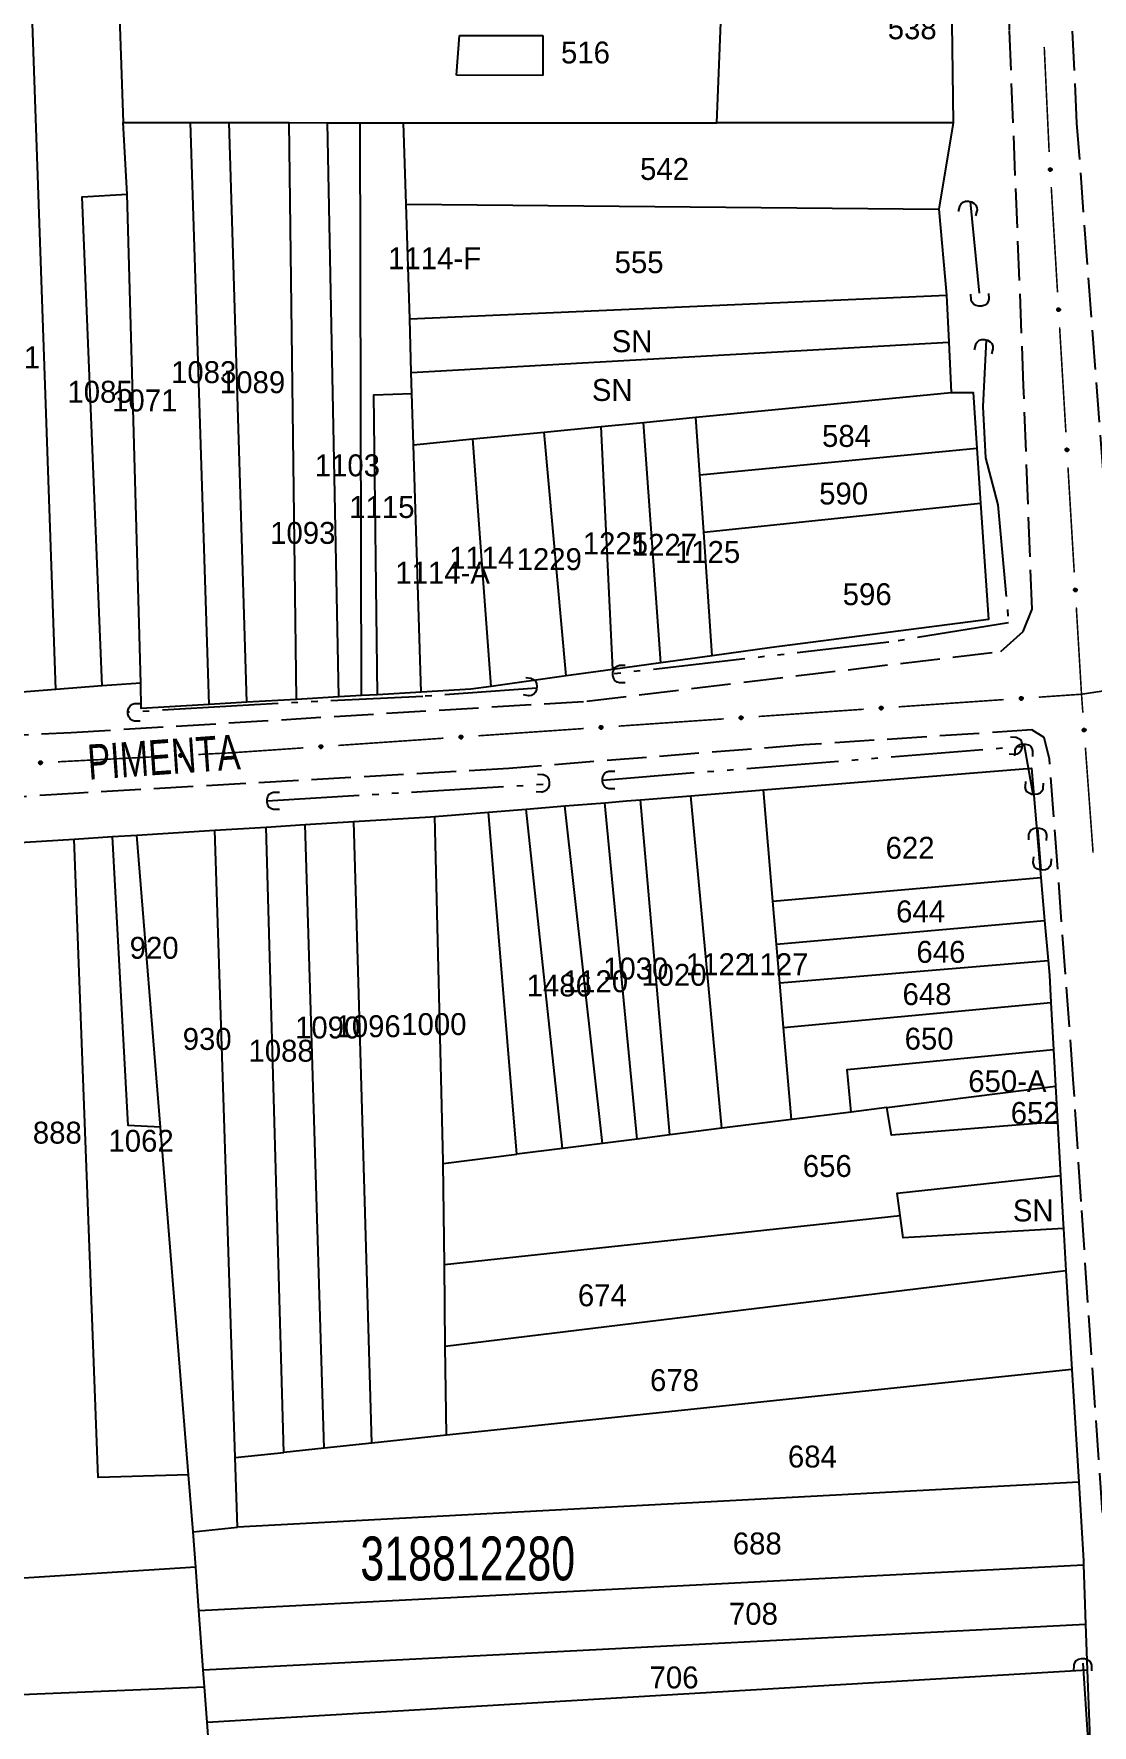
# Model space of a CAD drawing. Extents: x 201053 to 202535, y 4855063 to 4857394.
# Drawn here: x 202170.2 to 202290.8, y 4856616.6 to 4856809.4 of the extents above; entities that cross this region are included whole.
import ezdxf
from ezdxf.enums import TextEntityAlignment as Align

# ---------------------------------------------------------------- set-up
doc = ezdxf.new("R2010")
doc.units = 0
doc.header["$LTSCALE"] = 1.5
doc.header["$MEASUREMENT"] = 0
doc.linetypes.add('TRACO_05', pattern=[11, 7, -1, 0.5, -1, 0.5, -1])
doc.linetypes.add('TRACO_11', pattern=[8, 3, -1, 3, -1])
for name, color, linetype in [('CD_MALHA_LOTES', 7, 'CONTINUOUS'), ('CD_TXT_QUADRA', 2, 'CONTINUOUS'), ('HD-VALAS-DRENOS', 170, 'CONTINUOUS'), ('RU-QUADRA', 210, 'CONTINUOUS'), ('SV-BUEIRO-VALA', 7, 'CONTINUOUS'), ('SV-EIXO-RUA-N-PAV', 6, 'CONTINUOUS'), ('SV-EIXO-RUA-PAV', 20, 'CONTINUOUS'), ('SV-RUA-PAVIM', 7, 'CONTINUOUS'), ('SV-TXT-RUA-PAV', 7, 'CONTINUOUS'), ('Th_NmrPort', 7, 'CONTINUOUS')]:
    doc.layers.add(name, color=color, linetype=linetype)
doc.styles.add('ARIAL', font='ARIAL.SHX')

# ---------------------------------------------------------------- blocks, each defined once
blk = doc.blocks.new('COD120', base_point=(202246.23, 4857300.32))
at = {"layer": 'SV-BUEIRO-VALA'}
blk.add_lwpolyline([(202245.23, 4857298.92), (202245.23, 4857299.503333), (202245.23, 4857299.590833), (202245.313333, 4857299.824167), (202245.48, 4857300.086667), (202245.73, 4857300.2325), (202246.063333, 4857300.32), (202246.396667, 4857300.32), (202246.73, 4857300.2325), (202246.98, 4857300.086667), (202247.146667, 4857299.824167), (202247.23, 4857299.590833), (202247.23, 4857299.503333), (202247.23, 4857298.92)], dxfattribs=at)

msp = doc.modelspace()

# ---------------------------------------------------------------- linework, layer by layer
at = {"layer": 'CD_MALHA_LOTES', "linetype": 'Continuous', "flags": 128}
for points in [[(202169.71, 4856819.28), (202179.64, 4856818.98), (202180.35, 4856799.24)], [(202172.67, 4856734.61), (202169.71, 4856819.28)], [(202248, 4856799.22), (202248.68, 4856816.38)], [(202274.68, 4856816.32), (202274.93, 4856799.21)], [(202218.34, 4856804.66), (202218.66, 4856809.15)], [(202218.66, 4856809.15), (202228.16, 4856809.15)], [(202228.16, 4856809.15), (202228.16, 4856804.59)], [(202228.16, 4856804.59), (202218.34, 4856804.66)], [(202180.35, 4856799.24), (202188.02, 4856799.24)], [(202180.78, 4856791.08), (202180.35, 4856799.24)], [(202188.02, 4856799.24), (202192.42, 4856799.24)], [(202190.15, 4856732.91), (202188.02, 4856799.24)], [(202192.42, 4856799.24), (202199.24, 4856799.24)], [(202194.44, 4856733.16), (202192.42, 4856799.24)], [(202199.24, 4856799.24), (202203.64, 4856799.23)], [(202200.1, 4856733.49), (202199.24, 4856799.24)], [(202203.64, 4856799.23), (202207.33, 4856799.23)], [(202204.93, 4856733.77), (202203.64, 4856799.23)], [(202207.33, 4856799.23), (202212.3, 4856799.23)], [(202207.48, 4856733.92), (202207.33, 4856799.23)], [(202212.3, 4856799.23), (202248, 4856799.22)], [(202212.59, 4856789.94), (202212.3, 4856799.23)], [(202274.93, 4856799.21), (202248, 4856799.22)], [(202274.93, 4856799.21), (202273.28, 4856789.37)], [(202177.95, 4856735.02), (202175.67, 4856790.79), (202180.78, 4856791.08)], [(202182.37, 4856735.36), (202180.78, 4856791.08)], [(202212.99, 4856776.87), (202212.59, 4856789.94)], [(202212.59, 4856789.94), (202273.28, 4856789.37)], [(202273.28, 4856789.37), (202274.16, 4856779.58)], [(202212.99, 4856776.87), (202274.16, 4856779.58)], [(202274.16, 4856779.58), (202274.41, 4856774.2)], [(202213.17, 4856770.77), (202212.99, 4856776.87)], [(202213.17, 4856770.77), (202274.41, 4856774.2)], [(202274.41, 4856774.2), (202274.68, 4856768.48)], [(202213.25, 4856768.36), (202213.17, 4856770.77)], [(202209.34, 4856734.03), (202208.9, 4856768.21), (202213.25, 4856768.36)], [(202213.43, 4856762.52), (202213.25, 4856768.36)], [(202245.6, 4856765.65), (202274.68, 4856768.48)], [(202274.68, 4856768.48), (202277.2, 4856768.48), (202277.63, 4856762.13)], [(202239.63, 4856765.07), (202245.6, 4856765.65)], [(202246.05, 4856759.1), (202245.6, 4856765.65)], [(202220.18, 4856763.18), (202228.31, 4856763.97)], [(202228.31, 4856763.97), (202234.8, 4856764.6)], [(202230.83, 4856736.16), (202228.31, 4856763.97)], [(202234.8, 4856764.6), (202239.63, 4856765.07)], [(202236.14, 4856736.9), (202234.8, 4856764.6)], [(202241.61, 4856737.66), (202239.63, 4856765.07)], [(202213.43, 4856762.52), (202220.18, 4856763.18)], [(202214.29, 4856734.32), (202213.43, 4856762.52)], [(202222.26, 4856734.97), (202220.18, 4856763.18)], [(202246.05, 4856759.1), (202277.63, 4856762.13)], [(202277.63, 4856762.13), (202278.05, 4856755.87)], [(202246.5, 4856752.57), (202246.05, 4856759.1)], [(202246.5, 4856752.57), (202278.05, 4856755.87)], [(202278.05, 4856755.87), (202278.95, 4856742.58), (202254.24, 4856739.41), (202247.46, 4856738.47)], [(202247.46, 4856738.47), (202246.5, 4856752.57)], [(202236.14, 4856736.9), (202231.37, 4856736.24), (202230.83, 4856736.16)], [(202241.61, 4856737.66), (202236.14, 4856736.9)], [(202247.46, 4856738.47), (202241.61, 4856737.66)], [(202177.95, 4856735.02), (202172.67, 4856734.61)], [(202182.37, 4856735.36), (202177.95, 4856735.02)], [(202190.15, 4856732.91), (202182.4, 4856732.45), (202182.37, 4856735.36)], [(202222.26, 4856734.97), (202219.95, 4856734.65), (202214.29, 4856734.32)], [(202230.83, 4856736.16), (202222.26, 4856734.97)], [(202172.67, 4856734.61), (202161.54, 4856733.75)], [(202194.44, 4856733.16), (202190.15, 4856732.91)], [(202200.1, 4856733.49), (202194.44, 4856733.16)], [(202204.93, 4856733.77), (202200.1, 4856733.49)], [(202207.48, 4856733.92), (202204.93, 4856733.77)], [(202209.34, 4856734.03), (202207.48, 4856733.92)], [(202214.29, 4856734.32), (202209.34, 4856734.03)], [(202253.31, 4856723.19), (202283.83, 4856725.67), (202284.91, 4856713.19)], [(202245.01, 4856722.51), (202253.31, 4856723.19)], [(202254.38, 4856710.49), (202253.31, 4856723.19)], [(202226.26, 4856720.99), (202230.65, 4856721.35)], [(202230.65, 4856721.35), (202235.21, 4856721.72)], [(202234.97, 4856682.88), (202230.65, 4856721.35)], [(202235.21, 4856721.72), (202237.71, 4856721.92), (202239.29, 4856722.05)], [(202238.91, 4856683.38), (202235.21, 4856721.72)], [(202239.29, 4856722.05), (202245.01, 4856722.51)], [(202242.62, 4856683.85), (202239.29, 4856722.05)], [(202248.56, 4856684.6), (202245.01, 4856722.51)], [(202201.06, 4856719.22), (202206.64, 4856719.56)], [(202206.64, 4856719.56), (202215.35, 4856720.11), (202215.87, 4856720.15)], [(202208.68, 4856648.72), (202206.64, 4856719.56)], [(202215.87, 4856720.15), (202221.96, 4856720.64)], [(202216.79, 4856680.59), (202216.79, 4856680.85), (202215.87, 4856720.15)], [(202221.96, 4856720.64), (202226.26, 4856720.99)], [(202225.2, 4856681.65), (202221.96, 4856720.64)], [(202230.41, 4856682.31), (202226.26, 4856720.99)], [(202163.54, 4856716.87), (202174.76, 4856717.57)], [(202174.76, 4856717.57), (202179.12, 4856717.85)], [(202187.8, 4856645.11), (202177.51, 4856644.8), (202174.76, 4856717.57)], [(202179.12, 4856717.85), (202181.88, 4856718.02)], [(202184.58, 4856684.74), (202180.9, 4856684.91), (202179.12, 4856717.85)], [(202181.88, 4856718.02), (202190.77, 4856718.57)], [(202184.58, 4856684.74), (202181.88, 4856718.02)], [(202190.77, 4856718.57), (202196.63, 4856718.94)], [(202193.12, 4856647.08), (202190.77, 4856718.57)], [(202196.63, 4856718.94), (202201.06, 4856719.22)], [(202198.65, 4856647.66), (202196.63, 4856718.94)], [(202203.26, 4856648.15), (202201.06, 4856719.22)], [(202254.38, 4856710.49), (202284.91, 4856713.19)], [(202284.91, 4856713.19), (202285.34, 4856708.3)], [(202254.79, 4856705.6), (202254.38, 4856710.49)], [(202254.79, 4856705.6), (202285.34, 4856708.3)], [(202285.34, 4856708.3), (202285.74, 4856703.73)], [(202255.17, 4856701.18), (202254.79, 4856705.6)], [(202255.17, 4856701.18), (202285.74, 4856703.73)], [(202285.74, 4856703.73), (202285.88, 4856702.04), (202286.06, 4856698.95)], [(202255.6, 4856696.1), (202255.17, 4856701.18)], [(202255.6, 4856696.1), (202286.06, 4856698.95)], [(202286.06, 4856698.95), (202286.35, 4856693.58)], [(202256.48, 4856685.6), (202255.6, 4856696.1)], [(202263.28, 4856686.45), (202262.84, 4856691.3), (202286.35, 4856693.58)], [(202286.35, 4856693.58), (202286.59, 4856689.39)], [(202267.36, 4856686.97), (202286.59, 4856689.39)], [(202286.59, 4856689.39), (202286.81, 4856685.33)], [(202267.36, 4856686.97), (202263.28, 4856686.45)], [(202286.81, 4856685.33), (202267.88, 4856683.81), (202267.36, 4856686.97)], [(202187.8, 4856645.11), (202184.58, 4856684.74)], [(202248.56, 4856684.6), (202242.62, 4856683.85)], [(202256.48, 4856685.6), (202248.56, 4856684.6)], [(202263.28, 4856686.45), (202256.48, 4856685.6)], [(202286.81, 4856685.33), (202287.15, 4856679.22)], [(202234.97, 4856682.88), (202230.41, 4856682.31)], [(202238.91, 4856683.38), (202234.97, 4856682.88)], [(202242.62, 4856683.85), (202238.91, 4856683.38)], [(202216.79, 4856680.59), (202225.2, 4856681.65)], [(202230.41, 4856682.31), (202225.2, 4856681.65)], [(202216.94, 4856669.07), (202216.79, 4856680.59)], [(202268.89, 4856674.68), (202268.55, 4856677.2), (202287.15, 4856679.22)], [(202287.15, 4856679.22), (202287.46, 4856673.69), (202287.49, 4856673.17)], [(202216.94, 4856669.07), (202268.89, 4856674.68)], [(202287.49, 4856673.17), (202269.23, 4856672.12), (202268.89, 4856674.68)], [(202287.49, 4856673.17), (202287.77, 4856668.38)], [(202217.05, 4856659.76), (202216.94, 4856669.07)], [(202217.05, 4856659.76), (202287.77, 4856668.38)], [(202287.77, 4856668.38), (202288.45, 4856657.1)], [(202217.18, 4856649.61), (202217.05, 4856659.76)], [(202288.45, 4856657.1), (202217.18, 4856649.61)], [(202288.45, 4856657.1), (202289.22, 4856644.28)], [(202203.26, 4856648.15), (202198.65, 4856647.66)], [(202208.68, 4856648.72), (202203.26, 4856648.15)], [(202217.18, 4856649.61), (202208.68, 4856648.72)], [(202193.12, 4856647.08), (202198.65, 4856647.66)], [(202193.38, 4856639.12), (202193.12, 4856647.08)], [(202188.33, 4856638.62), (202187.8, 4856645.11)], [(202289.22, 4856644.28), (202193.38, 4856639.12)], [(202289.22, 4856644.28), (202289.75, 4856635.31), (202289.77, 4856634.86)], [(202188.33, 4856638.59), (202193.38, 4856639.12)], [(202188.33, 4856638.59), (202188.33, 4856638.62)], [(202188.62, 4856634.58), (202188.33, 4856638.59)], [(202188.62, 4856634.58), (202165.97, 4856633.14)], [(202188.98, 4856629.62), (202188.62, 4856634.58)], [(202188.98, 4856629.62), (202289.77, 4856634.86)], [(202289.77, 4856634.86), (202290.01, 4856628.07)], [(202189.47, 4856622.86), (202188.98, 4856629.62)], [(202189.47, 4856622.86), (202290.01, 4856628.07)], [(202290.01, 4856628.07), (202290.2, 4856622.86)], [(202189.61, 4856620.95), (202189.47, 4856622.86)], [(202189.9, 4856616.89), (202290.2, 4856622.86)], [(202290.2, 4856622.86), (202290.6, 4856611.98)], [(202089.78, 4856616.75), (202189.61, 4856620.95)], [(202189.9, 4856616.89), (202189.61, 4856620.95)], [(202190.36, 4856610.64), (202189.9, 4856616.89)]]:
    msp.add_lwpolyline(points, dxfattribs=at)
at = {"layer": 'HD-VALAS-DRENOS', "linetype": 'TRACO_05'}
for points in [[(202276.84, 4856790.23, 2.98), (202278.02, 4856778.32, 2.97)], [(202278.66, 4856774.47, 2.98), (202278.3, 4856766.83, 2.98), (202278.62, 4856761.04, 2.98), (202280, 4856755.67, 2.98), (202281.23, 4856742.22, 3), (202267.58, 4856740, 3.59), (202236.15, 4856736.38, 3.51)], [(202227.47, 4856734.79, 3.5), (202214.49, 4856733.83, 3.5), (202195.3, 4856732.88, 3.57), (202180.89, 4856732.02, 3.58)], [(202234.95, 4856724.3, 3.41), (202282.76, 4856728.14, 3.16)], [(202284.05, 4856722.65, 3.49), (202283, 4856728.41, 3.14)], [(202196.74, 4856721.93, 3.78), (202228.88, 4856723.87, 3.76)], [(202284.95, 4856714.03, 3.52), (202284.57, 4856718.83, 3.53)], [(202290.42, 4856613.15, 6.39), (202289.7, 4856624.16, 5.73)]]:
    msp.add_polyline3d(points, dxfattribs=at)
at = {"layer": 'RU-QUADRA', "linetype": 'Continuous', "flags": 128}
for points in [[(202274.68, 4856816.32), (202274.93, 4856799.21), (202273.28, 4856789.37), (202274.16, 4856779.58), (202274.41, 4856774.2), (202274.68, 4856768.48), (202277.2, 4856768.48), (202277.63, 4856762.13), (202278.05, 4856755.87), (202278.95, 4856742.58), (202254.24, 4856739.41), (202247.46, 4856738.47), (202241.61, 4856737.66), (202236.14, 4856736.9), (202231.37, 4856736.24), (202230.83, 4856736.16), (202222.26, 4856734.97), (202219.95, 4856734.65), (202214.29, 4856734.32), (202209.34, 4856734.03), (202207.48, 4856733.92), (202204.93, 4856733.77), (202200.1, 4856733.49), (202194.44, 4856733.16), (202190.15, 4856732.91), (202182.4, 4856732.45), (202182.37, 4856735.36), (202177.95, 4856735.02), (202172.67, 4856734.61), (202161.54, 4856733.75)], [(202163.54, 4856716.87), (202174.76, 4856717.57), (202179.12, 4856717.85), (202181.88, 4856718.02), (202190.77, 4856718.57), (202196.63, 4856718.94), (202201.06, 4856719.22), (202206.64, 4856719.56), (202215.35, 4856720.11), (202215.87, 4856720.15), (202221.96, 4856720.64), (202226.26, 4856720.99), (202230.65, 4856721.35), (202235.21, 4856721.72), (202237.71, 4856721.92), (202239.29, 4856722.05), (202245.01, 4856722.51), (202253.31, 4856723.19), (202283.83, 4856725.67), (202284.91, 4856713.19), (202285.34, 4856708.3), (202285.74, 4856703.73), (202285.88, 4856702.04), (202286.06, 4856698.95), (202286.35, 4856693.58), (202286.59, 4856689.39), (202286.81, 4856685.33), (202287.15, 4856679.22), (202287.46, 4856673.69), (202287.49, 4856673.17), (202287.77, 4856668.38), (202288.45, 4856657.1), (202289.22, 4856644.28), (202289.75, 4856635.31), (202289.77, 4856634.86), (202290.01, 4856628.07), (202290.2, 4856622.86), (202290.6, 4856611.98)]]:
    msp.add_lwpolyline(points, dxfattribs=at)
at = {"layer": 'SV-EIXO-RUA-N-PAV', "const_width": 0.18}
msp.add_lwpolyline([(202289.54, 4856734.08), (202297.451424, 4856735.267167)], dxfattribs=at)
at = {"layer": 'SV-EIXO-RUA-PAV', "const_width": 0.18}
for points in [[(202285.294196, 4856807.862699), (202285.807719, 4856796.874692)], [(202285.807719, 4856796.874692), (202285.85, 4856795.97)], [(202285.85, 4856795.97), (202285.855614, 4856795.875847)], [(202286.093678, 4856791.882937), (202286.807873, 4856779.904209)], [(202287.045938, 4856775.9113), (202287.760133, 4856763.932572)], [(202287.998198, 4856759.939662), (202288.712392, 4856747.960934)], [(202288.950457, 4856743.968025), (202289.486103, 4856734.983979)], [(202289.486103, 4856734.983979), (202289.54, 4856734.08)], [(202268.715139, 4856732.644696), (202280.686738, 4856733.469811)], [(202284.677271, 4856733.744849), (202288.667804, 4856734.019887)], [(202288.667804, 4856734.019887), (202289.54, 4856734.08)], [(202289.54, 4856734.08), (202289.692779, 4856731.991164)], [(202236.790874, 4856730.444389), (202248.762474, 4856731.269504)], [(202252.753007, 4856731.544542), (202264.724606, 4856732.369657)], [(202204.86661, 4856728.244082), (202216.838209, 4856729.069197)], [(202220.828742, 4856729.344235), (202232.800341, 4856730.16935)], [(202172.922115, 4856726.37805), (202184.905844, 4856727.002752)], [(202188.90042, 4856727.210986), (202192.894996, 4856727.41922)], [(202192.894996, 4856727.41922), (202192.91, 4856727.42)], [(202192.91, 4856727.42), (202200.876077, 4856727.969044)], [(202289.984562, 4856728.00182), (202290.859911, 4856716.033789)]]:
    msp.add_lwpolyline(points, dxfattribs=at)
at = {"layer": 'SV-EIXO-RUA-PAV'}
for points in [[(202286.07598, 4856794.029369), (202286.113017, 4856793.997427), (202286.138316, 4856793.962401), (202286.151009, 4856793.927113), (202286.154094, 4856793.893007), (202286.153321, 4856793.857758), (202286.1447, 4856793.822392), (202286.126438, 4856793.78526), (202286.094656, 4856793.747882), (202286.057072, 4856793.724323), (202286.023142, 4856793.710028), (202285.987763, 4856793.704763), (202285.953534, 4856793.706089), (202285.917094, 4856793.716258), (202285.879644, 4856793.735132), (202285.842833, 4856793.768), (202285.818265, 4856793.802509), (202285.806884, 4856793.836963), (202285.801817, 4856793.872564), (202285.803038, 4856793.908541), (202285.8117, 4856793.943208), (202285.830771, 4856793.980879), (202285.863693, 4856794.016782), (202285.897832, 4856794.041678), (202285.932117, 4856794.05354), (202285.967279, 4856794.05774), (202286.002642, 4856794.057394), (202286.038553, 4856794.050209), (202286.07598, 4856794.029369)], [(202287.02824, 4856778.057732), (202287.065276, 4856778.025789), (202287.090576, 4856777.990763), (202287.103269, 4856777.955476), (202287.106354, 4856777.921369), (202287.10558, 4856777.886121), (202287.09696, 4856777.850755), (202287.078698, 4856777.813622), (202287.046916, 4856777.776244), (202287.009331, 4856777.752686), (202286.975402, 4856777.738391), (202286.940023, 4856777.733126), (202286.905793, 4856777.734451), (202286.869353, 4856777.74462), (202286.831903, 4856777.763495), (202286.795092, 4856777.796362), (202286.770525, 4856777.830871), (202286.759144, 4856777.865325), (202286.754076, 4856777.900927), (202286.755297, 4856777.936903), (202286.763959, 4856777.97157), (202286.783031, 4856778.009242), (202286.815952, 4856778.045145), (202286.850091, 4856778.070041), (202286.884376, 4856778.081902), (202286.919538, 4856778.086103), (202286.954902, 4856778.085757), (202286.990813, 4856778.078571), (202287.02824, 4856778.057732)], [(202287.980499, 4856762.086094), (202288.017536, 4856762.054152), (202288.042835, 4856762.019126), (202288.055528, 4856761.983839), (202288.058613, 4856761.949732), (202288.05784, 4856761.914483), (202288.049219, 4856761.879117), (202288.030957, 4856761.841985), (202287.999175, 4856761.804607), (202287.961591, 4856761.781048), (202287.927661, 4856761.766754), (202287.892282, 4856761.761489), (202287.858053, 4856761.762814), (202287.821613, 4856761.772983), (202287.784163, 4856761.791858), (202287.747352, 4856761.824725), (202287.722784, 4856761.859234), (202287.711403, 4856761.893688), (202287.706336, 4856761.929289), (202287.707557, 4856761.965266), (202287.716219, 4856761.999933), (202287.73529, 4856762.037605), (202287.768212, 4856762.073508), (202287.802351, 4856762.098404), (202287.836636, 4856762.110265), (202287.871798, 4856762.114465), (202287.907161, 4856762.114119), (202287.943073, 4856762.106934), (202287.980499, 4856762.086094)], [(202288.932759, 4856746.114457), (202288.969795, 4856746.082515), (202288.995095, 4856746.047488), (202289.007788, 4856746.012201), (202289.010873, 4856745.978094), (202289.010099, 4856745.942846), (202289.001479, 4856745.90748), (202288.983217, 4856745.870347), (202288.951435, 4856745.83297), (202288.91385, 4856745.809411), (202288.879921, 4856745.795116), (202288.844542, 4856745.789851), (202288.810312, 4856745.791176), (202288.773872, 4856745.801346), (202288.736423, 4856745.82022), (202288.699611, 4856745.853088), (202288.675044, 4856745.887597), (202288.663663, 4856745.92205), (202288.658595, 4856745.957652), (202288.659816, 4856745.993628), (202288.668478, 4856746.028295), (202288.68755, 4856746.065967), (202288.720472, 4856746.10187), (202288.75461, 4856746.126766), (202288.788895, 4856746.138628), (202288.824057, 4856746.142828), (202288.859421, 4856746.142482), (202288.895332, 4856746.135296), (202288.932759, 4856746.114457)], [(202282.531095, 4856733.70727), (202282.562693, 4856733.744601), (202282.597483, 4856733.770224), (202282.632651, 4856733.783243), (202282.666728, 4856733.786644), (202282.701982, 4856733.786197), (202282.737426, 4856733.777905), (202282.774727, 4856733.759987), (202282.812397, 4856733.728553), (202282.836303, 4856733.691188), (202282.850911, 4856733.657393), (202282.856504, 4856733.622064), (202282.855496, 4856733.587823), (202282.845664, 4856733.551291), (202282.827138, 4856733.513668), (202282.794612, 4856733.476554), (202282.760333, 4856733.451668), (202282.725986, 4856733.439968), (202282.690433, 4856733.434571), (202282.654446, 4856733.435459), (202282.619701, 4856733.443799), (202282.581854, 4856733.462521), (202282.545647, 4856733.495109), (202282.520436, 4856733.529016), (202282.508258, 4856733.563189), (202282.503732, 4856733.598311), (202282.50375, 4856733.633676), (202282.510603, 4856733.669652), (202282.531095, 4856733.70727)], [(202250.606831, 4856731.506964), (202250.638428, 4856731.544295), (202250.673219, 4856731.569917), (202250.708387, 4856731.582936), (202250.742464, 4856731.586338), (202250.777718, 4856731.585891), (202250.813162, 4856731.577598), (202250.850462, 4856731.55968), (202250.888133, 4856731.528246), (202250.912039, 4856731.490882), (202250.926647, 4856731.457086), (202250.932239, 4856731.421757), (202250.931231, 4856731.387517), (202250.9214, 4856731.350984), (202250.902873, 4856731.313361), (202250.870348, 4856731.276247), (202250.836068, 4856731.251361), (202250.801721, 4856731.239662), (202250.766168, 4856731.234264), (202250.730182, 4856731.235152), (202250.695436, 4856731.243493), (202250.65759, 4856731.262214), (202250.621383, 4856731.294802), (202250.596172, 4856731.328709), (202250.583993, 4856731.362882), (202250.579468, 4856731.398004), (202250.579486, 4856731.433369), (202250.586339, 4856731.469346), (202250.606831, 4856731.506964)], [(202266.568963, 4856732.607117), (202266.600561, 4856732.644448), (202266.635351, 4856732.670071), (202266.670519, 4856732.68309), (202266.704596, 4856732.686491), (202266.73985, 4856732.686044), (202266.775294, 4856732.677751), (202266.812595, 4856732.659834), (202266.850265, 4856732.6284), (202266.874171, 4856732.591035), (202266.888779, 4856732.557239), (202266.894372, 4856732.52191), (202266.893364, 4856732.48767), (202266.883532, 4856732.451138), (202266.865005, 4856732.413515), (202266.83248, 4856732.3764), (202266.7982, 4856732.351514), (202266.763854, 4856732.339815), (202266.728301, 4856732.334418), (202266.692314, 4856732.335305), (202266.657569, 4856732.343646), (202266.619722, 4856732.362368), (202266.583515, 4856732.394955), (202266.558304, 4856732.428862), (202266.546126, 4856732.463036), (202266.5416, 4856732.498158), (202266.541618, 4856732.533523), (202266.548471, 4856732.569499), (202266.568963, 4856732.607117)], [(202218.682566, 4856729.306657), (202218.714164, 4856729.343988), (202218.748955, 4856729.369611), (202218.784123, 4856729.38263), (202218.8182, 4856729.386031), (202218.853454, 4856729.385584), (202218.888898, 4856729.377291), (202218.926198, 4856729.359374), (202218.963869, 4856729.327939), (202218.987774, 4856729.290575), (202219.002383, 4856729.256779), (202219.007975, 4856729.22145), (202219.006967, 4856729.18721), (202218.997136, 4856729.150677), (202218.978609, 4856729.113054), (202218.946084, 4856729.07594), (202218.911804, 4856729.051054), (202218.877457, 4856729.039355), (202218.841904, 4856729.033957), (202218.805918, 4856729.034845), (202218.771172, 4856729.043186), (202218.733325, 4856729.061908), (202218.697119, 4856729.094495), (202218.671908, 4856729.128402), (202218.659729, 4856729.162576), (202218.655204, 4856729.197697), (202218.655222, 4856729.233062), (202218.662074, 4856729.269039), (202218.682566, 4856729.306657)], [(202234.644698, 4856730.40681), (202234.676296, 4856730.444141), (202234.711087, 4856730.469764), (202234.746255, 4856730.482783), (202234.780332, 4856730.486184), (202234.815586, 4856730.485737), (202234.85103, 4856730.477445), (202234.88833, 4856730.459527), (202234.926001, 4856730.428093), (202234.949907, 4856730.390728), (202234.964515, 4856730.356933), (202234.970107, 4856730.321604), (202234.969099, 4856730.287363), (202234.959268, 4856730.250831), (202234.940741, 4856730.213208), (202234.908216, 4856730.176094), (202234.873936, 4856730.151208), (202234.839589, 4856730.139508), (202234.804036, 4856730.134111), (202234.76805, 4856730.134998), (202234.733304, 4856730.143339), (202234.695457, 4856730.162061), (202234.659251, 4856730.194649), (202234.63404, 4856730.228555), (202234.621861, 4856730.262729), (202234.617336, 4856730.297851), (202234.617354, 4856730.333216), (202234.624207, 4856730.369192), (202234.644698, 4856730.40681)], [(202289.937977, 4856730.14782), (202289.97544, 4856730.116379), (202290.001208, 4856730.081696), (202290.014375, 4856730.046583), (202290.017919, 4856730.012521), (202290.01762, 4856729.977265), (202290.009476, 4856729.941786), (202289.991715, 4856729.904411), (202289.96044, 4856729.866609), (202289.923176, 4856729.842547), (202289.889442, 4856729.827797), (202289.854136, 4856729.822056), (202289.819892, 4856729.82292), (202289.783319, 4856729.832598), (202289.745618, 4856729.850967), (202289.708368, 4856729.883336), (202289.683338, 4856729.917511), (202289.671495, 4856729.951809), (202289.665948, 4856729.987339), (202289.666685, 4856730.023328), (202289.67488, 4856730.058109), (202289.693443, 4856730.096034), (202289.725878, 4856730.132377), (202289.759679, 4856730.15773), (202289.793801, 4856730.170052), (202289.828903, 4856730.174725), (202289.864268, 4856730.174855), (202289.900273, 4856730.168154), (202289.937977, 4856730.14782)], [(202186.753915, 4856727.20932), (202186.786133, 4856727.246117), (202186.821348, 4856727.271155), (202186.856729, 4856727.283583), (202186.890858, 4856727.286414), (202186.926099, 4856727.285377), (202186.9614, 4856727.276493), (202186.998395, 4856727.257954), (202187.035534, 4856727.225893), (202187.058812, 4856727.188134), (202187.072852, 4856727.154099), (202187.077853, 4856727.118681), (202187.076272, 4856727.084462), (202187.065831, 4856727.0481), (202187.046677, 4856727.010792), (202187.013536, 4856726.974227), (202186.978844, 4856726.949918), (202186.944307, 4856726.938795), (202186.908668, 4856726.933993), (202186.872702, 4856726.935483), (202186.838101, 4856726.944404), (202186.800572, 4856726.963756), (202186.764916, 4856726.996945), (202186.740276, 4856727.031269), (202186.728671, 4856727.065641), (202186.724733, 4856727.100834), (202186.725343, 4856727.136194), (202186.732797, 4856727.17205), (202186.753915, 4856727.20932)], [(202202.720434, 4856728.206503), (202202.752032, 4856728.243834), (202202.786823, 4856728.269457), (202202.821991, 4856728.282476), (202202.856067, 4856728.285877), (202202.891322, 4856728.28543), (202202.926766, 4856728.277138), (202202.964066, 4856728.25922), (202203.001737, 4856728.227786), (202203.025642, 4856728.190421), (202203.040251, 4856728.156626), (202203.045843, 4856728.121297), (202203.044835, 4856728.087056), (202203.035004, 4856728.050524), (202203.016477, 4856728.012901), (202202.983952, 4856727.975787), (202202.949672, 4856727.950901), (202202.915325, 4856727.939201), (202202.879772, 4856727.933804), (202202.843786, 4856727.934692), (202202.80904, 4856727.943032), (202202.771193, 4856727.961754), (202202.734987, 4856727.994342), (202202.709776, 4856728.028249), (202202.697597, 4856728.062422), (202202.693071, 4856728.097544), (202202.69309, 4856728.132909), (202202.699942, 4856728.168885), (202202.720434, 4856728.206503)], [(202170.775611, 4856726.376384), (202170.807829, 4856726.413182), (202170.843043, 4856726.438219), (202170.878424, 4856726.450647), (202170.912553, 4856726.453478), (202170.947795, 4856726.452441), (202170.983095, 4856726.443557), (202171.02009, 4856726.425018), (202171.05723, 4856726.392958), (202171.080507, 4856726.355198), (202171.094548, 4856726.321163), (202171.099548, 4856726.285745), (202171.097968, 4856726.251527), (202171.087527, 4856726.215164), (202171.068373, 4856726.177856), (202171.035231, 4856726.141291), (202171.00054, 4856726.116982), (202170.966002, 4856726.105859), (202170.930364, 4856726.101057), (202170.894397, 4856726.102547), (202170.859796, 4856726.111468), (202170.822268, 4856726.13082), (202170.786612, 4856726.164009), (202170.761971, 4856726.198333), (202170.750366, 4856726.232705), (202170.746429, 4856726.267898), (202170.747039, 4856726.303258), (202170.754492, 4856726.339115), (202170.775611, 4856726.376384)]]:
    msp.add_lwpolyline(points, close=True, dxfattribs=at)
for points in [[(202285.803038, 4856793.908541), (202285.818265, 4856793.802509)], [(202285.808261, 4856793.92158), (202285.829679, 4856793.79163)], [(202285.8117, 4856793.943208), (202285.842833, 4856793.768)], [(202285.823938, 4856793.956688), (202285.860313, 4856793.759283)], [(202285.830771, 4856793.980879), (202285.879644, 4856793.735132)], [(202285.848988, 4856793.995089), (202285.897677, 4856793.728704)], [(202285.863693, 4856794.016782), (202285.917094, 4856793.716258)], [(202285.879892, 4856794.027004), (202285.933985, 4856793.715832)], [(202285.897832, 4856794.041678), (202285.953534, 4856793.706089)], [(202285.914413, 4856794.044099), (202285.969968, 4856793.708409)], [(202285.932117, 4856794.05354), (202285.987763, 4856793.704763)], [(202285.949422, 4856794.053021), (202286.00274, 4856793.708996)], [(202285.967279, 4856794.05774), (202286.023142, 4856793.710028)], [(202285.98628, 4856794.053852), (202286.041591, 4856793.722248)], [(202286.002642, 4856794.057394), (202286.057072, 4856793.724323)], [(202286.020738, 4856794.049071), (202286.076031, 4856793.740704)], [(202286.038553, 4856794.050209), (202286.094656, 4856793.747882)], [(202286.055522, 4856794.038843), (202286.10846, 4856793.769977)], [(202286.07598, 4856794.029369), (202286.126438, 4856793.78526)], [(202286.095447, 4856794.01115), (202286.134709, 4856793.811183)], [(202286.113017, 4856793.997427), (202286.1447, 4856793.822392)], [(202286.127525, 4856793.977522), (202286.147499, 4856793.848853)], [(202286.138316, 4856793.962401), (202286.153321, 4856793.857758)], [(202286.755297, 4856777.936903), (202286.770525, 4856777.830871)], [(202286.760521, 4856777.949942), (202286.781938, 4856777.819992)], [(202286.763959, 4856777.97157), (202286.795092, 4856777.796362)], [(202286.776198, 4856777.985051), (202286.812573, 4856777.787645)], [(202286.783031, 4856778.009242), (202286.831903, 4856777.763495)], [(202286.801247, 4856778.023452), (202286.849936, 4856777.757066)], [(202286.815952, 4856778.045145), (202286.869353, 4856777.74462)], [(202286.832151, 4856778.055367), (202286.886244, 4856777.744195)], [(202286.850091, 4856778.070041), (202286.905793, 4856777.734451)], [(202286.866672, 4856778.072462), (202286.922228, 4856777.736771)], [(202286.884376, 4856778.081902), (202286.940023, 4856777.733126)], [(202286.901681, 4856778.081384), (202286.954999, 4856777.737358)], [(202286.919538, 4856778.086103), (202286.975402, 4856777.738391)], [(202286.938539, 4856778.082214), (202286.993851, 4856777.75061)], [(202286.954902, 4856778.085757), (202287.009331, 4856777.752686)], [(202286.972998, 4856778.077434), (202287.028291, 4856777.769067)], [(202286.990813, 4856778.078571), (202287.046916, 4856777.776244)], [(202287.007781, 4856778.067205), (202287.060719, 4856777.798339)], [(202287.02824, 4856778.057732), (202287.078698, 4856777.813622)], [(202287.047707, 4856778.039513), (202287.086968, 4856777.839546)], [(202287.065276, 4856778.025789), (202287.09696, 4856777.850755)], [(202287.079785, 4856778.005885), (202287.099759, 4856777.877216)], [(202287.090576, 4856777.990763), (202287.10558, 4856777.886121)], [(202287.707557, 4856761.965266), (202287.722784, 4856761.859234)], [(202287.71278, 4856761.978305), (202287.734198, 4856761.848355)], [(202287.716219, 4856761.999933), (202287.747352, 4856761.824725)], [(202287.728457, 4856762.013413), (202287.764832, 4856761.816008)], [(202287.73529, 4856762.037605), (202287.784163, 4856761.791858)], [(202287.753507, 4856762.051814), (202287.802196, 4856761.785429)], [(202287.768212, 4856762.073508), (202287.821613, 4856761.772983)], [(202287.784411, 4856762.083729), (202287.838504, 4856761.772557)], [(202287.802351, 4856762.098404), (202287.858053, 4856761.762814)], [(202287.818932, 4856762.100824), (202287.874487, 4856761.765134)], [(202287.836636, 4856762.110265), (202287.892282, 4856761.761489)], [(202287.853941, 4856762.109746), (202287.907259, 4856761.765721)], [(202287.871798, 4856762.114465), (202287.927661, 4856761.766754)], [(202287.890799, 4856762.110577), (202287.94611, 4856761.778973)], [(202287.907161, 4856762.114119), (202287.961591, 4856761.781048)], [(202287.925257, 4856762.105796), (202287.98055, 4856761.79743)], [(202287.943073, 4856762.106934), (202287.999175, 4856761.804607)], [(202287.960041, 4856762.095568), (202288.012979, 4856761.826702)], [(202287.980499, 4856762.086094), (202288.030957, 4856761.841985)], [(202287.999966, 4856762.067875), (202288.039228, 4856761.867908)], [(202288.017536, 4856762.054152), (202288.049219, 4856761.879117)], [(202288.032044, 4856762.034247), (202288.052018, 4856761.905578)], [(202288.042835, 4856762.019126), (202288.05784, 4856761.914483)], [(202288.659816, 4856745.993628), (202288.675044, 4856745.887597)], [(202288.66504, 4856746.006667), (202288.686457, 4856745.876718)], [(202288.668478, 4856746.028295), (202288.699611, 4856745.853088)], [(202288.680717, 4856746.041776), (202288.717092, 4856745.84437)], [(202288.68755, 4856746.065967), (202288.736423, 4856745.82022)], [(202288.705766, 4856746.080177), (202288.754455, 4856745.813791)], [(202288.720472, 4856746.10187), (202288.773872, 4856745.801346)], [(202288.73667, 4856746.112092), (202288.790763, 4856745.80092)], [(202288.75461, 4856746.126766), (202288.810312, 4856745.791176)], [(202288.771192, 4856746.129187), (202288.826747, 4856745.793497)], [(202288.788895, 4856746.138628), (202288.844542, 4856745.789851)], [(202288.8062, 4856746.138109), (202288.859518, 4856745.794083)], [(202288.824057, 4856746.142828), (202288.879921, 4856745.795116)], [(202288.843058, 4856746.138939), (202288.89837, 4856745.807335)], [(202288.859421, 4856746.142482), (202288.91385, 4856745.809411)], [(202288.877517, 4856746.134159), (202288.93281, 4856745.825792)], [(202288.895332, 4856746.135296), (202288.951435, 4856745.83297)], [(202288.9123, 4856746.12393), (202288.965238, 4856745.855065)], [(202288.932759, 4856746.114457), (202288.983217, 4856745.870347)], [(202288.952226, 4856746.096238), (202288.991487, 4856745.896271)], [(202288.969795, 4856746.082515), (202289.001479, 4856745.90748)], [(202288.984304, 4856746.06261), (202289.004278, 4856745.933941)], [(202288.995095, 4856746.047488), (202289.010099, 4856745.942846)], [(202282.503732, 4856733.598311), (202282.850911, 4856733.657393)], [(202282.50375, 4856733.633676), (202282.836303, 4856733.691188)], [(202282.507444, 4856733.617347), (202282.838522, 4856733.675727)], [(202282.508258, 4856733.563189), (202282.856504, 4856733.622064)], [(202282.508616, 4856733.580498), (202282.852133, 4856733.637001)], [(202282.510603, 4856733.669652), (202282.812397, 4856733.728553)], [(202282.511905, 4856733.651848), (202282.819747, 4856733.709995)], [(202282.517862, 4856733.545574), (202282.853023, 4856733.604236)], [(202282.520436, 4856733.529016), (202282.855496, 4856733.587823)], [(202282.521811, 4856733.686725), (202282.790175, 4856733.742151)], [(202282.531095, 4856733.70727), (202282.774727, 4856733.759987)], [(202282.535276, 4856733.511212), (202282.845934, 4856733.568185)], [(202282.545647, 4856733.495109), (202282.845664, 4856733.551291)], [(202282.549133, 4856733.726905), (202282.748728, 4856733.768017)], [(202282.562693, 4856733.744601), (202282.737426, 4856733.777905)], [(202282.567476, 4856733.480605), (202282.833399, 4856733.53176)], [(202282.581854, 4856733.462521), (202282.827138, 4856733.513668)], [(202282.582462, 4856733.759293), (202282.710941, 4856733.780458)], [(202282.597483, 4856733.770224), (202282.701982, 4856733.786197)], [(202282.606107, 4856733.455913), (202282.803167, 4856733.494114)], [(202282.619701, 4856733.443799), (202282.794612, 4856733.476554)], [(202282.64136, 4856733.440561), (202282.771105, 4856733.463181)], [(202282.654446, 4856733.435459), (202282.760333, 4856733.451668)], [(202250.579468, 4856731.398004), (202250.926647, 4856731.457086)], [(202250.579486, 4856731.433369), (202250.912039, 4856731.490882)], [(202250.58318, 4856731.41704), (202250.914257, 4856731.475421)], [(202250.583993, 4856731.362882), (202250.932239, 4856731.421757)], [(202250.584352, 4856731.380191), (202250.927869, 4856731.436694)], [(202250.586339, 4856731.469346), (202250.888133, 4856731.528246)], [(202250.587641, 4856731.451542), (202250.895483, 4856731.509688)], [(202250.593598, 4856731.345267), (202250.928759, 4856731.403929)], [(202250.596172, 4856731.328709), (202250.931231, 4856731.387517)], [(202250.597547, 4856731.486418), (202250.865911, 4856731.541844)], [(202250.606831, 4856731.506964), (202250.850462, 4856731.55968)], [(202250.611012, 4856731.310905), (202250.92167, 4856731.367878)], [(202250.621383, 4856731.294802), (202250.9214, 4856731.350984)], [(202250.624868, 4856731.526599), (202250.824463, 4856731.56771)], [(202250.638428, 4856731.544295), (202250.813162, 4856731.577598)], [(202250.643212, 4856731.280298), (202250.909135, 4856731.331453)], [(202250.65759, 4856731.262214), (202250.902873, 4856731.313361)], [(202250.658198, 4856731.558987), (202250.786676, 4856731.580151)], [(202250.673219, 4856731.569917), (202250.777718, 4856731.585891)], [(202250.681843, 4856731.255606), (202250.878903, 4856731.293807)], [(202250.695436, 4856731.243493), (202250.870348, 4856731.276247)], [(202250.717095, 4856731.240255), (202250.846841, 4856731.262875)], [(202250.730182, 4856731.235152), (202250.836068, 4856731.251361)], [(202266.5416, 4856732.498158), (202266.888779, 4856732.557239)], [(202266.541618, 4856732.533523), (202266.874171, 4856732.591035)], [(202266.545312, 4856732.517194), (202266.87639, 4856732.575574)], [(202266.546126, 4856732.463036), (202266.894372, 4856732.52191)], [(202266.546484, 4856732.480345), (202266.890001, 4856732.536847)], [(202266.548471, 4856732.569499), (202266.850265, 4856732.6284)], [(202266.549773, 4856732.551695), (202266.857615, 4856732.609842)], [(202266.55573, 4856732.44542), (202266.890891, 4856732.504082)], [(202266.558304, 4856732.428862), (202266.893364, 4856732.48767)], [(202266.559679, 4856732.586572), (202266.828043, 4856732.641998)], [(202266.568963, 4856732.607117), (202266.812595, 4856732.659834)], [(202266.573144, 4856732.411059), (202266.883802, 4856732.468032)], [(202266.583515, 4856732.394955), (202266.883532, 4856732.451138)], [(202266.587001, 4856732.626752), (202266.786595, 4856732.667864)], [(202266.600561, 4856732.644448), (202266.775294, 4856732.677751)], [(202266.605344, 4856732.380452), (202266.871267, 4856732.431606)], [(202266.619722, 4856732.362368), (202266.865005, 4856732.413515)], [(202266.62033, 4856732.65914), (202266.748808, 4856732.680305)], [(202266.635351, 4856732.670071), (202266.73985, 4856732.686044)], [(202266.643975, 4856732.355759), (202266.841035, 4856732.393961)], [(202266.657569, 4856732.343646), (202266.83248, 4856732.3764)], [(202266.679227, 4856732.340408), (202266.808973, 4856732.363028)], [(202266.692314, 4856732.335305), (202266.7982, 4856732.351514)], [(202218.655204, 4856729.197697), (202219.002383, 4856729.256779)], [(202218.655222, 4856729.233062), (202218.987774, 4856729.290575)], [(202218.658916, 4856729.216733), (202218.989993, 4856729.275114)], [(202218.659729, 4856729.162576), (202219.007975, 4856729.22145)], [(202218.660088, 4856729.179885), (202219.003604, 4856729.236387)], [(202218.662074, 4856729.269039), (202218.963869, 4856729.327939)], [(202218.663377, 4856729.251235), (202218.971218, 4856729.309382)], [(202218.669334, 4856729.14496), (202219.004495, 4856729.203622)], [(202218.671908, 4856729.128402), (202219.006967, 4856729.18721)], [(202218.673283, 4856729.286112), (202218.941647, 4856729.341537)], [(202218.682566, 4856729.306657), (202218.926198, 4856729.359374)], [(202218.686747, 4856729.110599), (202218.997405, 4856729.167572)], [(202218.697119, 4856729.094495), (202218.997136, 4856729.150677)], [(202218.700604, 4856729.326292), (202218.900199, 4856729.367404)], [(202218.714164, 4856729.343988), (202218.888898, 4856729.377291)], [(202218.718948, 4856729.079992), (202218.98487, 4856729.131146)], [(202218.733325, 4856729.061908), (202218.978609, 4856729.113054)], [(202218.733934, 4856729.35868), (202218.862412, 4856729.379845)], [(202218.748955, 4856729.369611), (202218.853454, 4856729.385584)], [(202218.757579, 4856729.055299), (202218.954639, 4856729.093501)], [(202218.771172, 4856729.043186), (202218.946084, 4856729.07594)], [(202218.792831, 4856729.039948), (202218.922577, 4856729.062568)], [(202218.805918, 4856729.034845), (202218.911804, 4856729.051054)], [(202234.617336, 4856730.297851), (202234.964515, 4856730.356933)], [(202234.617354, 4856730.333216), (202234.949907, 4856730.390728)], [(202234.621048, 4856730.316887), (202234.952125, 4856730.375267)], [(202234.621861, 4856730.262729), (202234.970107, 4856730.321604)], [(202234.62222, 4856730.280038), (202234.965737, 4856730.33654)], [(202234.624207, 4856730.369192), (202234.926001, 4856730.428093)], [(202234.625509, 4856730.351388), (202234.93335, 4856730.409535)], [(202234.631466, 4856730.245114), (202234.966627, 4856730.303775)], [(202234.63404, 4856730.228555), (202234.969099, 4856730.287363)], [(202234.635415, 4856730.386265), (202234.903779, 4856730.441691)], [(202234.644698, 4856730.40681), (202234.88833, 4856730.459527)], [(202234.648879, 4856730.210752), (202234.959537, 4856730.267725)], [(202234.659251, 4856730.194649), (202234.959268, 4856730.250831)], [(202234.662736, 4856730.426445), (202234.862331, 4856730.467557)], [(202234.676296, 4856730.444141), (202234.85103, 4856730.477445)], [(202234.68108, 4856730.180145), (202234.947003, 4856730.231299)], [(202234.695457, 4856730.162061), (202234.940741, 4856730.213208)], [(202234.696066, 4856730.458833), (202234.824544, 4856730.479998)], [(202234.711087, 4856730.469764), (202234.815586, 4856730.485737)], [(202234.719711, 4856730.155452), (202234.916771, 4856730.193654)], [(202234.733304, 4856730.143339), (202234.908216, 4856730.176094)], [(202234.754963, 4856730.140101), (202234.884709, 4856730.162721)], [(202234.76805, 4856730.134998), (202234.873936, 4856730.151208)], [(202289.666685, 4856730.023328), (202289.683338, 4856729.917511)], [(202289.671733, 4856730.036437), (202289.694897, 4856729.906787)], [(202289.67488, 4856730.058109), (202289.708368, 4856729.883336)], [(202289.686936, 4856730.071753), (202289.725964, 4856729.874855)], [(202289.693443, 4856730.096034), (202289.745618, 4856729.850967)], [(202289.711466, 4856730.110488), (202289.763736, 4856729.844782)], [(202289.725878, 4856730.132377), (202289.783319, 4856729.832598)], [(202289.741938, 4856730.142816), (202289.800214, 4856729.8324)], [(202289.759679, 4856730.15773), (202289.819892, 4856729.82292)], [(202289.776226, 4856730.160374), (202289.836294, 4856729.825462)], [(202289.793801, 4856730.170052), (202289.854136, 4856729.822056)], [(202289.811111, 4856730.169766), (202289.869055, 4856729.826489)], [(202289.828903, 4856730.174725), (202289.889442, 4856729.827797)], [(202289.847955, 4856730.171093), (202289.907724, 4856729.840263)], [(202289.864268, 4856730.174855), (202289.923176, 4856729.842547)], [(202289.882475, 4856730.166777), (202289.941913, 4856729.859182)], [(202289.900273, 4856730.168154), (202289.96044, 4856729.866609)], [(202289.917393, 4856730.157017), (202289.973944, 4856729.888888)], [(202289.937977, 4856730.14782), (202289.991715, 4856729.904411)], [(202289.957687, 4856730.129864), (202289.999636, 4856729.930444)], [(202289.97544, 4856730.116379), (202290.009476, 4856729.941786)], [(202289.990215, 4856730.096671), (202290.011919, 4856729.968283)], [(202290.001208, 4856730.081696), (202290.01762, 4856729.977265)], [(202186.724733, 4856727.100834), (202187.072852, 4856727.154099)], [(202186.725343, 4856727.136194), (202187.058812, 4856727.188134)], [(202186.728671, 4856727.065641), (202187.077853, 4856727.118681)], [(202186.728764, 4856727.119805), (202187.060771, 4856727.172638)], [(202186.729319, 4856727.082942), (202187.073733, 4856727.133689)], [(202186.732797, 4856727.17205), (202187.035534, 4856727.225893)], [(202186.733801, 4856727.154227), (202187.042572, 4856727.207215)], [(202186.737979, 4856727.047868), (202187.074075, 4856727.100914)], [(202186.740276, 4856727.031269), (202187.076272, 4856727.084462)], [(202186.744289, 4856727.188933), (202187.013543, 4856727.239861)], [(202186.753915, 4856727.20932), (202186.998395, 4856727.257954)], [(202186.754815, 4856727.01322), (202187.066383, 4856727.064987)], [(202186.764916, 4856726.996945), (202187.065831, 4856727.0481)], [(202186.772279, 4856727.228651), (202186.972534, 4856727.266417)], [(202186.786133, 4856727.246117), (202186.9614, 4856727.276493)], [(202186.786499, 4856726.982078), (202187.053241, 4856727.028776)], [(202186.800572, 4856726.963756), (202187.046677, 4856727.010792)], [(202186.806146, 4856727.260477), (202186.93496, 4856727.279489)], [(202186.821348, 4856727.271155), (202186.926099, 4856727.285377)], [(202186.824712, 4856726.956743), (202187.022383, 4856726.991642)], [(202186.838101, 4856726.944404), (202187.013536, 4856726.974227)], [(202186.859702, 4856726.940804), (202186.989808, 4856726.96125)], [(202186.872702, 4856726.935483), (202186.978844, 4856726.949918)], [(202202.693071, 4856728.097544), (202203.040251, 4856728.156626)], [(202202.69309, 4856728.132909), (202203.025642, 4856728.190421)], [(202202.696784, 4856728.11658), (202203.027861, 4856728.17496)], [(202202.697597, 4856728.062422), (202203.045843, 4856728.121297)], [(202202.697956, 4856728.079731), (202203.041472, 4856728.136234)], [(202202.699942, 4856728.168885), (202203.001737, 4856728.227786)], [(202202.701245, 4856728.151081), (202203.009086, 4856728.209228)], [(202202.707202, 4856728.044807), (202203.042363, 4856728.103469)], [(202202.709776, 4856728.028249), (202203.044835, 4856728.087056)], [(202202.711151, 4856728.185958), (202202.979515, 4856728.241384)], [(202202.720434, 4856728.206503), (202202.964066, 4856728.25922)], [(202202.724615, 4856728.010445), (202203.035273, 4856728.067418)], [(202202.734987, 4856727.994342), (202203.035004, 4856728.050524)], [(202202.738472, 4856728.226138), (202202.938067, 4856728.26725)], [(202202.752032, 4856728.243834), (202202.926766, 4856728.277138)], [(202202.756815, 4856727.979838), (202203.022738, 4856728.030993)], [(202202.771193, 4856727.961754), (202203.016477, 4856728.012901)], [(202202.771801, 4856728.258526), (202202.90028, 4856728.279691)], [(202202.786823, 4856728.269457), (202202.891322, 4856728.28543)], [(202202.795447, 4856727.955146), (202202.992507, 4856727.993347)], [(202202.80904, 4856727.943032), (202202.983952, 4856727.975787)], [(202202.830699, 4856727.939794), (202202.960445, 4856727.962414)], [(202202.843786, 4856727.934692), (202202.949672, 4856727.950901)], [(202170.746429, 4856726.267898), (202171.094548, 4856726.321163)], [(202170.747039, 4856726.303258), (202171.080507, 4856726.355198)], [(202170.750366, 4856726.232705), (202171.099548, 4856726.285745)], [(202170.750459, 4856726.286869), (202171.082467, 4856726.339702)], [(202170.751014, 4856726.250006), (202171.095428, 4856726.300753)], [(202170.754492, 4856726.339115), (202171.05723, 4856726.392958)], [(202170.755497, 4856726.321291), (202171.064268, 4856726.374279)], [(202170.759675, 4856726.214932), (202171.09577, 4856726.267978)], [(202170.761971, 4856726.198333), (202171.097968, 4856726.251527)], [(202170.765985, 4856726.355997), (202171.035239, 4856726.406925)], [(202170.775611, 4856726.376384), (202171.02009, 4856726.425018)], [(202170.776511, 4856726.180284), (202171.088079, 4856726.232051)], [(202170.786612, 4856726.164009), (202171.087527, 4856726.215164)], [(202170.793974, 4856726.395715), (202170.994229, 4856726.433482)], [(202170.807829, 4856726.413182), (202170.983095, 4856726.443557)], [(202170.808194, 4856726.149142), (202171.074936, 4856726.19584)], [(202170.822268, 4856726.13082), (202171.068373, 4856726.177856)], [(202170.827841, 4856726.427541), (202170.956656, 4856726.446553)], [(202170.843043, 4856726.438219), (202170.947795, 4856726.452441)], [(202170.846407, 4856726.123807), (202171.044079, 4856726.158706)], [(202170.859796, 4856726.111468), (202171.035231, 4856726.141291)], [(202170.881398, 4856726.107868), (202171.011504, 4856726.128314)], [(202170.894397, 4856726.102547), (202171.00054, 4856726.116982)]]:
    msp.add_lwpolyline(points, dxfattribs=at)
at = {"layer": 'SV-RUA-PAVIM', "linetype": 'TRACO_11'}
for points in [[(202159.05, 4856728.96, 4.68), (202174.42, 4856729.72, 3.58), (202233.18, 4856733.29, 3.35), (202280.33, 4856738.97, 3.37), (202282.91, 4856741.24, 3.18), (202283.91, 4856743.76, 3.18), (202282.95, 4856769.24, 3.3), (202281.34, 4856809.78, 2.95), (202280.35, 4856850.33, 3.13), (202280.16, 4856857.98, 3.13), (202280.14, 4856858.87, 3.13), (202275.96, 4856907.75, 3.45), (202269.92, 4856960.08, 4.81), (202269.28, 4856964.18, 4.8), (202267.23, 4856966.29, 4.7), (202260.23, 4856966.57, 4.63), (202243.31, 4856966.54, 3.8), (202179.35, 4856964.21, 3.06), (202129.78, 4856962.76, 2.97)], [(202297.53, 4856739.84, 2.89), (202294.89, 4856741.79, 2.93), (202292.95, 4856747.16, 3.49), (202289.02, 4856799.19, 3.41), (202287.3, 4856834.44, 3.1), (202286.2, 4856850.33, 3.1), (202285.67, 4856857.98, 3.1), (202285.42, 4856861.6, 3.13), (202283.89, 4856898.83, 3.68), (202280.14, 4856959.63, 4.92), (202280.69, 4856961.69, 5.14)], [(202297.19, 4856521.08, 10.33), (202298.37, 4856523.07, 10.33), (202298.69, 4856524.7, 9.96), (202297.1, 4856558.64, 9.96), (202297.23, 4856562.99, 7.88), (202295.14, 4856593.1, 6.47), (202293.97, 4856610.89, 6.47), (202289.49, 4856676.26, 4.86), (202288.6, 4856690.2, 3.62), (202285.9, 4856726.68, 3.03), (202285.27, 4856729.13, 3.42), (202283.88, 4856730.01, 3.41), (202257.91, 4856728.31, 3.64), (202224.27, 4856725.62, 3.68), (202175.33, 4856722.82, 3.66), (202159.61, 4856721.82, 4.99), (202093.59, 4856717.15, 4.99), (202084.23, 4856716.44, 6.47), (202079.04, 4856714, 6.79), (202076.13, 4856710.78, 6.94)]]:
    msp.add_polyline3d(points, dxfattribs=at)

# ---------------------------------------------------------------- block references
at = {"layer": 'SV-BUEIRO-VALA'}
for p, rotation in [((202276.84, 4856790.23, 3.58), 346), ((202278.02, 4856778.32, 3.58), 183), ((202278.66, 4856774.47, 3.58), 346), ((202236.15, 4856736.38, 3.58), 90), ((202227.47, 4856734.79, 3.58), 262), ((202180.89, 4856732.02, 3.58), 90), ((202282.76, 4856728.14, 4.04), 266), ((202283, 4856728.41, 3.03), 358), ((202234.95, 4856724.3, 4.04), 90), ((202228.88, 4856723.87, 4.04), 266), ((202284.05, 4856722.65, 3.03), 174), ((202196.74, 4856721.93, 4.04), 90), ((202284.57, 4856718.83, 3.03), 358), ((202284.95, 4856714.03, 3.03), 174), ((202289.7, 4856624.16, 3.03), 359)]:
    msp.add_blockref('COD120', p, dxfattribs=dict(at, rotation=rotation))

# ---------------------------------------------------------------- texts
at = {"layer": 'CD_TXT_QUADRA', "style": 'ARIAL', "width": 0.7}
msp.add_text('318812280', height=5, dxfattribs=at).set_placement((202207.37, 4856633.07))
at = {"layer": 'SV-TXT-RUA-PAV', "style": 'ARIAL', "width": 0.7}
msp.add_text('PIMENTA', height=4, rotation=4, dxfattribs=at).set_placement((202176.429496, 4856724.327421))
at = {"layer": 'Th_NmrPort', "color": 1}
for s, p in [('538', (202267.46, 4856809.99)), ('516', (202230.23, 4856807.23)), ('542', (202239.24, 4856793.95)), ('1114-F', (202210.53, 4856783.78)), ('555', (202236.337657, 4856783.326276)), ('SN', (202236.007657, 4856774.316276)), ('771', (202165.307752, 4856772.488559)), ('1083', (202185.794029, 4856770.79516)), ('1085', (202173.987752, 4856768.558559)), ('1089', (202191.364029, 4856769.64516)), ('SN', (202233.746522, 4856768.760485)), ('1071', (202179.077752, 4856767.568559)), ('584', (202259.976522, 4856763.520485)), ('1103', (202202.17, 4856760.17)), ('590', (202259.646522, 4856756.960485)), ('1115', (202206.1, 4856755.42)), ('1093', (202197.09, 4856752.47)), ('1225', (202232.71344, 4856751.277437)), ('1227', (202238.29344, 4856751.117437)), ('1114', (202217.47344, 4856749.637437)), ('1229', (202225.17344, 4856749.477437)), ('1125', (202243.21344, 4856750.297437)), ('1114-A', (202211.35, 4856747.933333)), ('596', (202262.330116, 4856745.483044)), ('622', (202267.217047, 4856716.577045)), ('644', (202268.417047, 4856709.327045)), ('920', (202181.08344, 4856705.177437)), ('646', (202270.730786, 4856704.717748)), ('1030', (202235.027045, 4856702.812953)), ('1122', (202244.457045, 4856703.302953)), ('1127', (202250.987045, 4856703.302953)), ('1486', (202226.317045, 4856700.882953)), ('1120', (202230.437045, 4856701.362953)), ('1020', (202239.377045, 4856702.092953)), ('648', (202269.147047, 4856699.897045)), ('1090', (202199.927858, 4856696.093958)), ('1096', (202204.53344, 4856696.237437)), ('1000', (202212.02344, 4856696.477437)), ('650', (202269.387047, 4856694.817045)), ('930', (202187.12344, 4856694.787437)), ('1088', (202194.617858, 4856693.443958)), ('650-A', (202276.637047, 4856689.977045)), ('652', (202281.477047, 4856686.357045)), ('888', (202170.048137, 4856684.105692)), ('1062', (202178.66344, 4856683.177437)), ('656', (202257.787047, 4856680.307045)), ('SN', (202281.717047, 4856675.237045)), ('674', (202232.157047, 4856665.567045)), ('678', (202240.377047, 4856655.897045)), ('684', (202256.087047, 4856647.187045)), ('688', (202249.807047, 4856637.277045)), ('708', (202249.372563, 4856629.26344)), ('706', (202240.326042, 4856622.007858))]:
    msp.add_text(s, height=2.5, dxfattribs=at).set_placement(p, align=Align.MIDDLE_LEFT)

doc.saveas('drawing.dxf')
